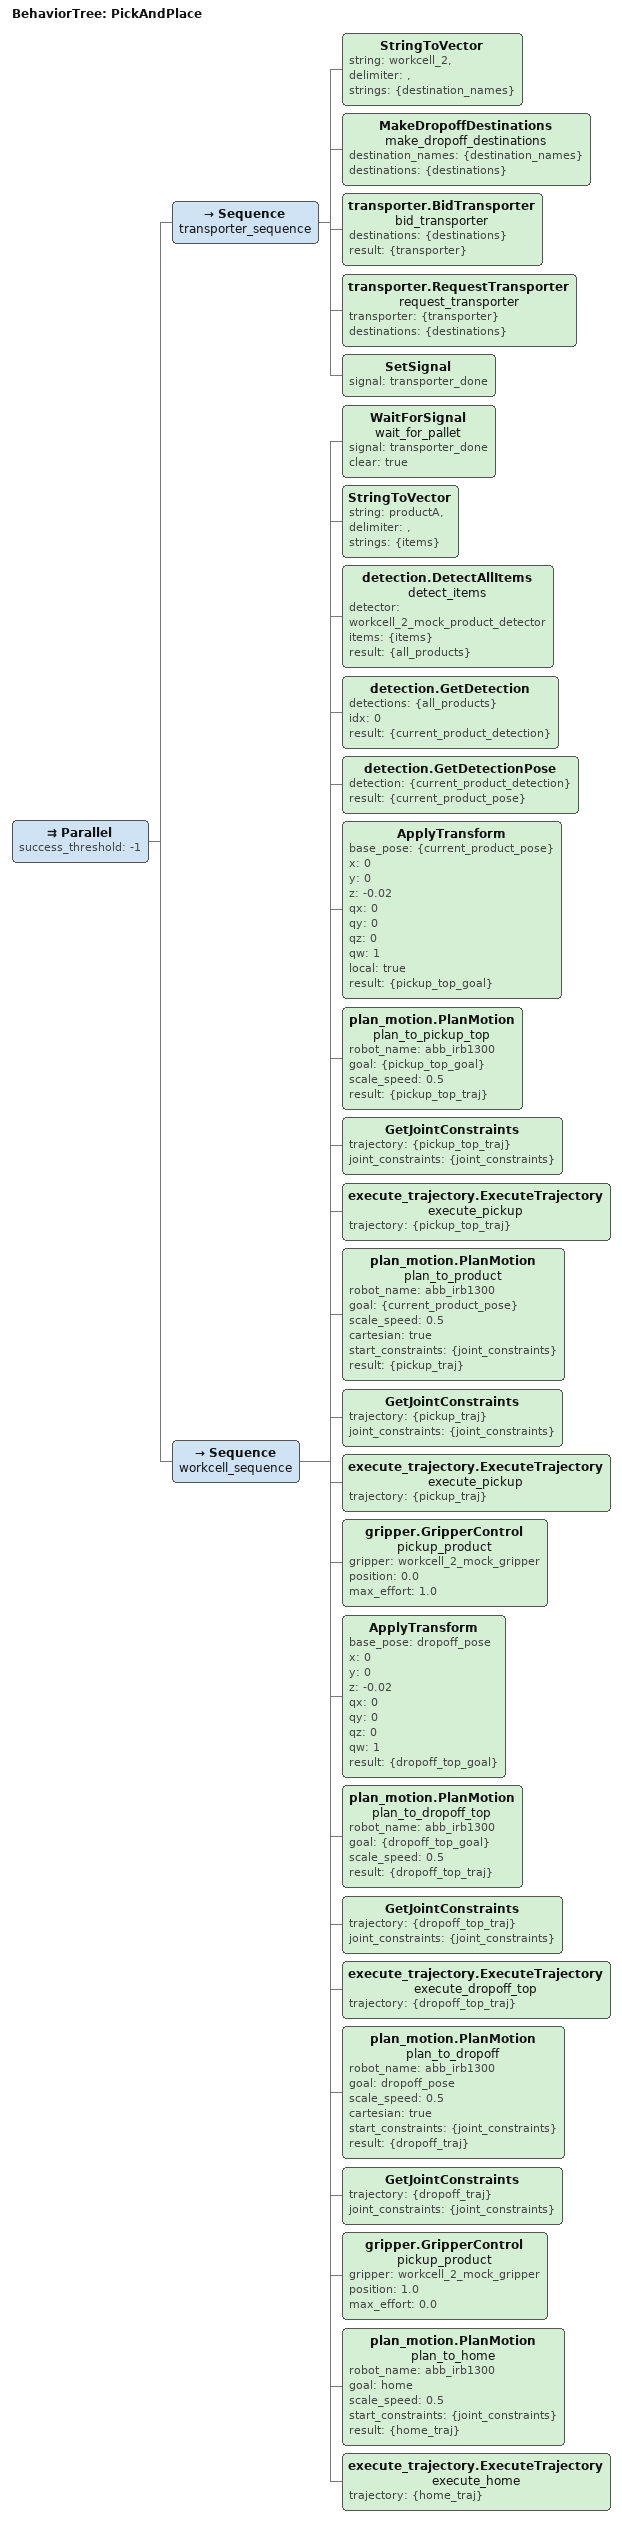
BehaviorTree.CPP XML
<?xml version='1.0'?>
<root main_tree_to_execute="PickAndPlace">
  <BehaviorTree ID="PickAndPlace">
    <Parallel success_threshold="-1">
      <Sequence name="transporter_sequence">
        <StringToVector string="workcell_2," delimiter="," strings="{destination_names}"/>
        <MakeDropoffDestinations name="make_dropoff_destinations" destination_names="{destination_names}" destinations="{destinations}"/>
        <transporter.BidTransporter name="bid_transporter" destinations="{destinations}" result="{transporter}"/>
        <transporter.RequestTransporter name="request_transporter" transporter="{transporter}" destinations="{destinations}"/>
        <SetSignal signal="transporter_done"/>
      </Sequence>

      <Sequence name="workcell_sequence">
        <WaitForSignal name="wait_for_pallet" signal="transporter_done" clear="true"/>
        <StringToVector string="productA," delimiter="," strings="{items}"/>
        <detection.DetectAllItems name="detect_items" detector="workcell_2_mock_product_detector" items="{items}" result="{all_products}" />
        <detection.GetDetection detections="{all_products}" idx="0" result="{current_product_detection}" />
        <detection.GetDetectionPose detection="{current_product_detection}" result="{current_product_pose}" />

        <ApplyTransform base_pose="{current_product_pose}" x="0" y="0" z="-0.02" qx="0" qy="0" qz="0" qw="1" local="true" result="{pickup_top_goal}" />
        <plan_motion.PlanMotion name="plan_to_pickup_top" robot_name="abb_irb1300" goal="{pickup_top_goal}" scale_speed="0.5" result="{pickup_top_traj}" />
        <GetJointConstraints trajectory="{pickup_top_traj}" joint_constraints="{joint_constraints}" />
        <execute_trajectory.ExecuteTrajectory name="execute_pickup" trajectory="{pickup_top_traj}" />

        <plan_motion.PlanMotion name="plan_to_product" robot_name="abb_irb1300" goal="{current_product_pose}" scale_speed="0.5" cartesian="true" start_constraints="{joint_constraints}" result="{pickup_traj}" />
        <GetJointConstraints trajectory="{pickup_traj}" joint_constraints="{joint_constraints}" />
        <execute_trajectory.ExecuteTrajectory name="execute_pickup" trajectory="{pickup_traj}" />
        <gripper.GripperControl name="pickup_product" gripper="workcell_2_mock_gripper" position="0.0" max_effort="1.0" />

        <ApplyTransform base_pose="dropoff_pose" x="0" y="0" z="-0.02" qx="0" qy="0" qz="0" qw="1" result="{dropoff_top_goal}" />
        <plan_motion.PlanMotion name="plan_to_dropoff_top" robot_name="abb_irb1300" goal="{dropoff_top_goal}" scale_speed="0.5" result="{dropoff_top_traj}" />
        <GetJointConstraints trajectory="{dropoff_top_traj}" joint_constraints="{joint_constraints}" />
        <execute_trajectory.ExecuteTrajectory name="execute_dropoff_top" trajectory="{dropoff_top_traj}" />

        <plan_motion.PlanMotion name="plan_to_dropoff" robot_name="abb_irb1300" goal="dropoff_pose" scale_speed="0.5" cartesian="true" start_constraints="{joint_constraints}" result="{dropoff_traj}" />
        <GetJointConstraints trajectory="{dropoff_traj}" joint_constraints="{joint_constraints}" />
        <gripper.GripperControl name="pickup_product" gripper="workcell_2_mock_gripper" position="1.0" max_effort="0.0" />

        <plan_motion.PlanMotion name="plan_to_home" robot_name="abb_irb1300" goal="home" scale_speed="0.5" start_constraints="{joint_constraints}" result="{home_traj}" />
        <execute_trajectory.ExecuteTrajectory name="execute_home" trajectory="{home_traj}" />
      </Sequence>
    </Parallel>
  </BehaviorTree>
</root>
